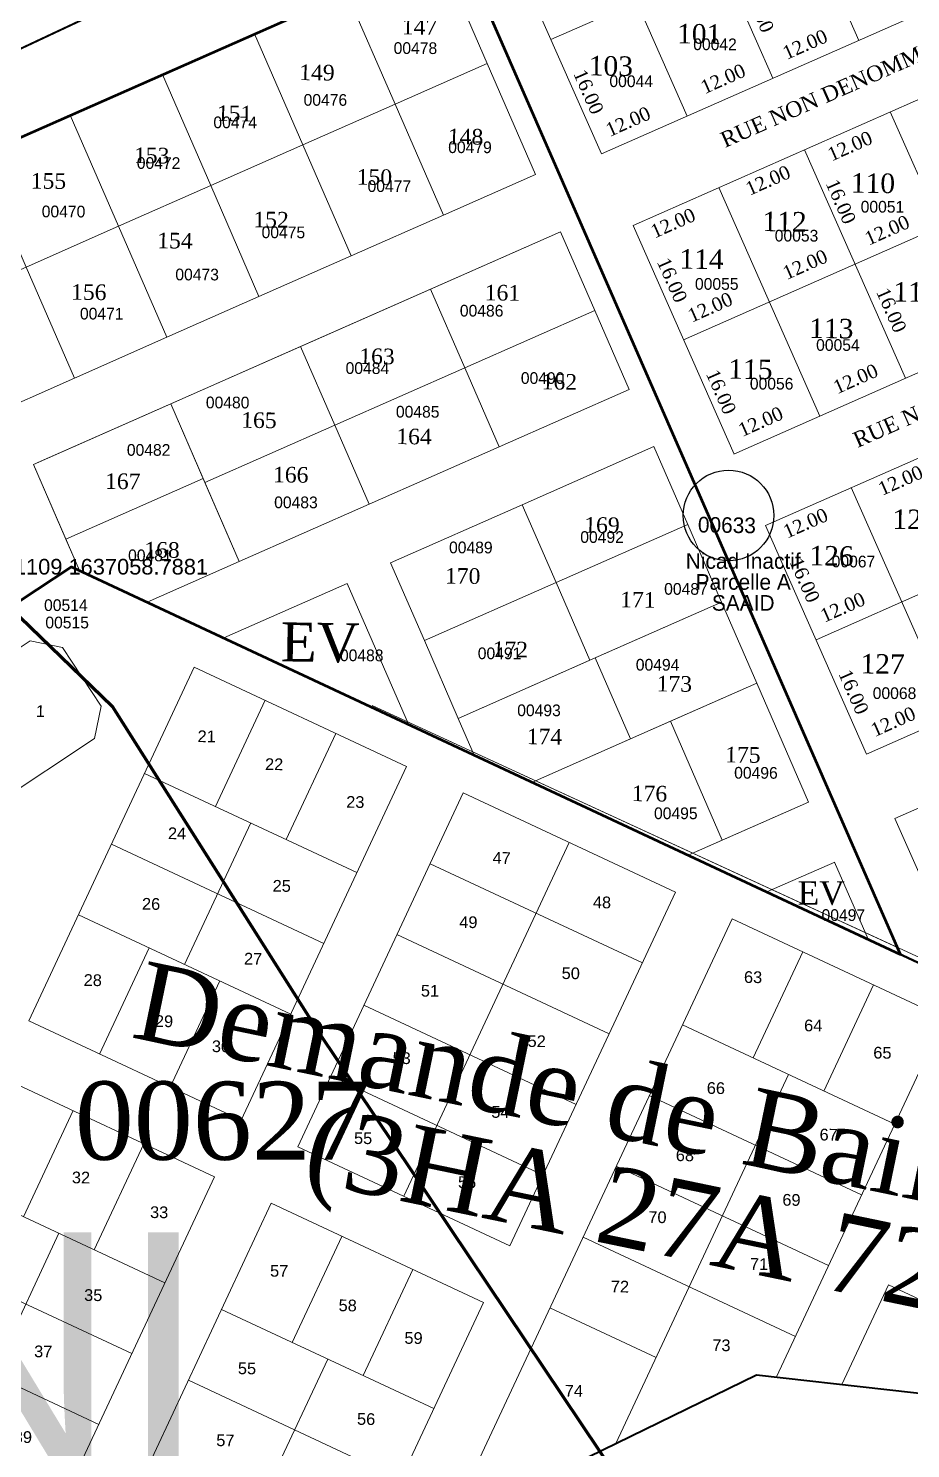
# Model space of a CAD drawing. Header units: metres. Extents: x 245225 to 248406, y 1633796 to 1637634.
# Drawn here: x 246229.6 to 246342.5, y 1636945.9 to 1637127.7 of the extents above; entities that cross this region are included whole.
import ezdxf
from ezdxf.enums import TextEntityAlignment as Align

# ---------------------------------------------------------------- set-up
doc = ezdxf.new("R2010")
doc.units = ezdxf.units.M
doc.header["$MEASUREMENT"] = 0
for name, color, linetype, lineweight in [('A immatriculer', 2, 'Continuous', 0), ('LIMITES TITRES FONCIERS', 7, 'Continuous', 0), ('Numéro Cadastral', 7, 'Continuous', 0), ('Toponymie', 7, 'Continuous', 30)]:
    doc.layers.add(name, color=color, linetype=linetype, lineweight=lineweight)
doc.layers.add('A_revoir_niveau_0', color=7, linetype='Continuous')
doc.layers.add('historique_numero_parcelle', color=7, linetype='Continuous')
doc.layers.add('LIMITES_PARCELLES', color=7, linetype='Continuous', lineweight=0, true_color=0xffffff)
doc.styles.get("Standard").update_dxf_attribs({"font": 'txt.shx'})
doc.styles.add('Style-Arial', font='arial.ttf')
doc.styles.add('Style-FANCY', font='FANCY.shx')
doc.styles.add('Style-Times New Roman', font='times.ttf')

# ---------------------------------------------------------------- blocks, each defined once
blk = doc.blocks.new('*U576')
at = {"layer": 'A immatriculer', "color": 2, "linetype": 'Continuous', "lineweight": 13, "insert": (-0.333327, -2.519903, 0.0722), "char_height": 2, "attachment_point": 5, "line_spacing_factor": 0.804762, "style": 'Style-FANCY'}
blk.add_mtext('Nicad Inactif \\PParcelle A\\PSAAID', dxfattribs=at)
at = {"layer": 'Numéro Cadastral', "color": 3, "lineweight": 13, "extrusion": (-0.067674, -0.021954, 0.997466), "style": 'Style-FANCY'}
blk.add_text('00633', height=2, rotation=71.147328, dxfattribs=at).set_placement((-5.29256, -0.825575, 0.05888), align=Align.MIDDLE_CENTER)

msp = doc.modelspace()

# ---------------------------------------------------------------- linework, layer by layer
at = {"layer": 'A immatriculer', "color": 2, "linetype": 'Continuous', "lineweight": 120, "flags": 128}
msp.add_lwpolyline([(246330.320288, 1636706.313632), (246325.105912, 1636693.527224), (245850.064788, 1636481.713832), (245880.290713, 1636506.294678), (245911.17117, 1636542.663663), (246014.009179, 1636709.465309), (246016.012106, 1636728.925579), (246151.04207, 1637003.448225), (246227.229316, 1637053.599904), (246240.305388, 1637040.932832), (246266.763788, 1636999.128532), (246331.498588, 1636902.599532), (246337.848588, 1636886.724532), (246369.598688, 1636797.295132), (246379.745388, 1636748.286732), (246330.320288, 1636706.313632)], close=True, dxfattribs=at)
at = {"layer": 'A_revoir_niveau_0', "color": 7, "lineweight": 0, "flags": 128}
msp.add_lwpolyline([(246114.74972, 1636929.664212), (246171.634429, 1636913.999026), (246229.85677, 1636909.956375), (246322.812379, 1636955.320893), (246356.147537, 1636951.541044), (246439.842546, 1636893.793955)], dxfattribs=at)
at = {"layer": 'historique_numero_parcelle', "color": 1, "linetype": 'Continuous', "lineweight": 30}
msp.add_circle((246319.211749, 1637065.34467), 5.802988, dxfattribs=at)
at = {"layer": 'LIMITES TITRES FONCIERS', "color": 5, "linetype": 'Continuous', "lineweight": 53, "flags": 128}
msp.add_lwpolyline([(245938.212544, 1636985.567514), (245881.153937, 1636957.963089), (245894.101326, 1636935.617321), (245956.170997, 1636828.911222), (246026.166551, 1636866.432662), (246050.251043, 1636842.754736), (246059.497768, 1636848.997098), (246082.853897, 1636864.817709), (246150.924158, 1637003.208159), (246235.110742, 1637058.788011), (246341.240412, 1637009.133349), (246284.700277, 1637138.562999), (245938.212544, 1636985.567514)], close=True, dxfattribs=at)
at = {"layer": 'LIMITES TITRES FONCIERS', "color": 6, "linetype": 'Continuous', "lineweight": 53, "flags": 128}
msp.add_lwpolyline([(246083.27727, 1636865.678451), (246150.924158, 1637003.208159), (246235.110742, 1637058.788011), (246235.388248, 1637058.658175)], dxfattribs=at)
at = {"layer": 'limites_parcelles', "color": 7, "linetype": 'Continuous', "lineweight": 0}
for p, q in [((246362.34917, 1637155.358604), (246296.484256, 1637126.275737)), ((246335.879572, 1637126.180523), (246322.953854, 1637155.453818)), ((246324.902087, 1637121.333378), (246311.976368, 1637150.606673)), ((246313.924601, 1637116.486234), (246300.998882, 1637145.759529)), ((246302.947116, 1637111.639089), (246290.021397, 1637140.912384)), ((246368.812029, 1637140.721957), (246302.946241, 1637111.638703)), ((246279.958796, 1637136.468956), (246215.921446, 1637108.198514)), ((246372.851316, 1637131.574052), (246306.984982, 1637102.490557)), ((246379.314176, 1637116.937405), (246313.449262, 1637087.854537)), ((246352.844578, 1637087.759323), (246339.918859, 1637117.032618)), ((246341.867093, 1637082.912179), (246328.941374, 1637112.185474)), ((246330.889607, 1637078.065034), (246317.963888, 1637107.338329)), ((246297.703219, 1637101.671365), (246230.800134, 1637072.129569)), ((246319.912121, 1637073.21789), (246306.986403, 1637102.491185)), ((246385.777035, 1637102.300757), (246319.911247, 1637073.217504)), ((246389.816322, 1637093.152852), (246323.950534, 1637064.069599)), ((246396.279182, 1637078.516205), (246330.414268, 1637049.433338)), ((246230.219322, 1637071.873105), (246236.110835, 1637058.320081)), ((246347.854613, 1637039.643835), (246334.928894, 1637068.91713)), ((246336.877127, 1637034.79669), (246323.951409, 1637064.069985)), ((246402.742041, 1637063.879558), (246336.876253, 1637034.796304)), ((246235.110742, 1637058.788011), (246150.924158, 1637003.208159)), ((246235.110886, 1637058.787684), (246212.512926, 1637043.868546)), ((246270.385212, 1637056.6541), (246254.616374, 1637049.662835)), ((246270.385212, 1637056.6541), (246278.226761, 1637038.615152)), ((246406.377399, 1637055.646443), (246340.512486, 1637026.563576)), ((246273.606312, 1637041.035505), (246350.305503, 1637005.664743)), ((246273.606312, 1637041.035505), (246340.850987, 1637010.024808)), ((246349.417275, 1637006.396611), (246340.512486, 1637026.563576)), ((246319.321444, 1637019.392561), (246319.316726, 1637019.390478)), ((246324.124797, 1637017.140936), (246332.80722, 1637020.974756)), ((246332.785771, 1637020.965284), (246337.079484, 1637011.085009))]:
    msp.add_line(p, q, dxfattribs=at)
at = {"layer": 'limites_parcelles', "color": 7, "lineweight": 0}
for p, q in [((246442.643876, 1636961.700219), (246235.110912, 1637058.788124)), ((246341.237471, 1637009.140082), (246235.110912, 1637058.788124)), ((246170.553428, 1637010.176), (246229.805289, 1637049.293986)), ((246233.961762, 1637048.443259), (246229.805289, 1637049.293986)), ((246233.961762, 1637048.443259), (246238.92038, 1637040.93246)), ((246229.63678, 1637000.628061), (246250.823907, 1637045.917195)), ((246277.997387, 1637033.20492), (246250.823907, 1637045.917195)), ((246253.525596, 1637028.09303), (246259.881734, 1637041.67977)), ((246238.069653, 1637036.775988), (246238.92038, 1637040.93246)), ((246179.276771, 1636997.961019), (246238.069653, 1637036.775988)), ((246262.583423, 1637023.855605), (246268.93956, 1637037.442345)), ((246271.641249, 1637019.618179), (246244.467769, 1637032.330455)), ((246256.810261, 1636987.915785), (246277.997387, 1637033.20492)), ((246264.056522, 1636984.525845), (246285.243649, 1637029.814979)), ((246312.417129, 1637017.102704), (246285.243649, 1637029.814979)), ((246249.579659, 1637007.858664), (246258.054509, 1637025.974317)), ((246267.403824, 1637010.560353), (246240.230344, 1637023.272628)), ((246277.643263, 1636978.169707), (246298.830389, 1637023.458841)), ((246308.179704, 1637008.044877), (246281.006223, 1637020.757153)), ((246291.230003, 1636971.813569), (246312.417129, 1637017.102704)), ((246263.166399, 1637001.502526), (246235.992918, 1637014.214802)), ((246283.333525, 1636936.054844), (246319.663391, 1637013.712763)), ((246346.836871, 1637001.000487), (246319.663391, 1637013.712763)), ((246303.942279, 1636998.98705), (246276.768798, 1637011.699326)), ((246238.694607, 1636996.390636), (246245.050745, 1637009.977376)), ((246322.36508, 1636995.888598), (246328.721218, 1637009.475338)), ((246247.752434, 1636992.153211), (246254.108572, 1637005.739951)), ((246331.422906, 1636991.651172), (246337.779044, 1637005.237913)), ((246299.704853, 1636989.929223), (246272.531373, 1637002.641499)), ((246256.810261, 1636987.915785), (246229.63678, 1637000.628061)), ((246340.480733, 1636987.413747), (246313.307253, 1637000.126023)), ((246325.33687, 1636955.042559), (246346.836871, 1637001.000487)), ((246253.420321, 1636980.669524), (246226.24684, 1636993.3818)), ((246295.467428, 1636980.871396), (246268.293948, 1636993.583672)), ((246304.794583, 1636946.530674), (246326.893993, 1636993.769885)), ((246336.243308, 1636978.35592), (246309.069828, 1636991.068196)), ((246228.948529, 1636975.557634), (246235.304667, 1636989.144375)), ((246238.006356, 1636971.320209), (246244.362494, 1636984.906949)), ((246291.230003, 1636971.813569), (246264.056522, 1636984.525845)), ((246332.005883, 1636969.298094), (246304.832402, 1636982.010369)), ((246247.064183, 1636967.082784), (246219.890702, 1636979.79506)), ((246220.637961, 1636910.594674), (246253.420321, 1636980.669524)), ((246229.192589, 1636910.00147), (246260.666582, 1636977.279584)), ((246287.840063, 1636964.567308), (246260.666582, 1636977.279584)), ((246208.052891, 1636919.091961), (246233.477442, 1636973.438922)), ((246263.368271, 1636959.455418), (246269.724409, 1636973.042158)), ((246327.768457, 1636960.240267), (246300.594977, 1636972.952543)), ((246242.826757, 1636958.024957), (246215.653277, 1636970.737233)), ((246272.426098, 1636955.217993), (246278.782236, 1636968.804733)), ((246333.723481, 1636954.090205), (246339.675887, 1636966.813936)), ((246383.709682, 1636946.214081), (246339.675887, 1636966.813936)), ((246281.483925, 1636950.980568), (246254.310444, 1636963.692843)), ((246271.887628, 1636930.467735), (246287.840063, 1636964.567308)), ((246309.944292, 1636957.538578), (246296.357552, 1636963.894716)), ((246238.589332, 1636948.96713), (246211.415852, 1636961.679406)), ((246250.42657, 1636919.991906), (246267.897184, 1636957.336706)), ((246322.818186, 1636955.328572), (246229.864457, 1636909.95488)), ((246277.246499, 1636941.922741), (246250.073019, 1636954.635017)), ((246356.150647, 1636951.543456), (246322.818186, 1636955.328572)), ((246325.33687, 1636955.042559), (246322.818186, 1636955.328572))]:
    msp.add_line(p, q, dxfattribs=at)
at = {"layer": 'limites_parcelles', "color": 4, "lineweight": 0}
msp.add_line((246235.388086, 1637058.658456), (246235.110912, 1637058.788124), dxfattribs=at)
at = {"layer": 'limites_parcelles', "color": 1, "linetype": 'Continuous', "lineweight": 40, "flags": 128}
for points in [[(246242.36, 1637357.731), (246325.071, 1637170.444), (245511.13, 1636788.23), (245429.275, 1637028.013), (246242.360078, 1637357.730823)], [(246114.74972, 1636929.664212), (246171.634429, 1636913.999026), (246229.85677, 1636909.956375), (246322.812379, 1636955.320893), (246356.147537, 1636951.541044), (246439.842546, 1636893.793955), (246485.895311, 1636858.512243), (246493.767135, 1636854.141322), (246507.828654, 1636952.3578), (246442.643384, 1636961.690286), (246338.877, 1637010.239274), (246235.110616, 1637058.788262), (246150.924018, 1637003.208431), (246114.74972, 1636929.664212)]]:
    msp.add_lwpolyline(points, close=True, dxfattribs=at)
msp.add_lwpolyline([(246244.733572, 1637352.356393), (246325.071, 1637170.444), (246164.434895, 1637095.01179)], dxfattribs=at)
at = {"layer": 'limites_parcelles', "color": 7, "linetype": 'Continuous', "lineweight": 40, "flags": 128}
msp.add_lwpolyline([(246161.205481, 1637084.042071), (246176.661065, 1637048.487577), (246220.89852, 1637068.17166), (246228.059979, 1637054.13303), (246235.111286, 1637058.787949), (246442.643876, 1636961.700219), (246585.993977, 1636941.167004), (246463.900206, 1637217.689534), (246161.205481, 1637084.042071)], close=True, dxfattribs=at)
at = {"layer": 'limites_parcelles', "color": 7, "linetype": 'Continuous', "lineweight": 13, "flags": 128}
msp.add_lwpolyline([(246341.237471, 1637009.140082), (246284.698379, 1637138.567344), (246161.205481, 1637084.042071), (246176.661065, 1637048.487577), (246220.89852, 1637068.17166), (246228.059979, 1637054.13303), (246235.111286, 1637058.787949), (246341.237471, 1637009.140082)], close=True, dxfattribs=at)
at = {"layer": 'limites_parcelles', "color": 7, "linetype": 'Continuous', "lineweight": 0, "flags": 128}
for points in [[(246236.110835, 1637058.320081), (246244.790809, 1637054.259423), (246256.57489, 1637059.462545), (246251.952325, 1637070.096438), (246234.366931, 1637062.331815), (246236.110835, 1637058.320081)], [(246302.150896, 1637047.108073), (246284.613961, 1637039.364446), (246286.652066, 1637034.675923), (246294.107499, 1637031.188129), (246306.660488, 1637036.731039), (246302.150896, 1637047.108073)]]:
    msp.add_lwpolyline(points, close=True, dxfattribs=at)
msp.add_lwpolyline([(246329.442811, 1637028.657777), (246329.442811, 1637028.657777), (246314.047507, 1637021.85981), (246319.321444, 1637019.392561)], dxfattribs=at)
at = {"layer": 'limites_parcelles', "color": 7, "lineweight": 0, "flags": 128}
msp.add_lwpolyline([(246333.723481, 1636954.090205), (246356.150647, 1636951.543456), (246381.926632, 1636933.760777), (246383.709682, 1636946.214081), (246339.675887, 1636966.813936), (246333.723481, 1636954.090205)], dxfattribs=at)
at = {"layer": 'limites_parcelles', "color": 7, "linetype": 'Continuous', "lineweight": 0}
for points in [[(246288.334408, 1637123.223673), (246282.155097, 1637137.438757), (246270.351535, 1637132.226764), (246276.530846, 1637118.01168)], [(246276.530917, 1637118.011518), (246270.351535, 1637132.226764), (246258.547642, 1637127.014624), (246264.727024, 1637112.799379)], [(246264.727024, 1637112.799379), (246258.547642, 1637127.014624), (246246.744152, 1637121.802663), (246252.923533, 1637107.587417)], [(246282.710298, 1637103.796273), (246294.51386, 1637109.008266), (246288.334408, 1637123.223673), (246276.530846, 1637118.01168)], [(246252.923533, 1637107.587417), (246246.744152, 1637121.802663), (246234.940265, 1637116.590526), (246241.119647, 1637102.375281)], [(246270.906406, 1637098.584134), (246282.710298, 1637103.796273), (246276.530917, 1637118.011518), (246264.727024, 1637112.799379)], [(246241.119647, 1637102.375281), (246234.940265, 1637116.590526), (246223.136406, 1637111.378402), (246229.315788, 1637097.163157)], [(246259.102915, 1637093.372172), (246270.906406, 1637098.584134), (246264.727024, 1637112.799379), (246252.923533, 1637107.587417)], [(246247.299029, 1637088.160036), (246259.102915, 1637093.372172), (246252.923533, 1637107.587417), (246241.119647, 1637102.375281)], [(246235.495169, 1637082.947911), (246247.299029, 1637088.160036), (246241.119647, 1637102.375281), (246229.315788, 1637097.163157)], [(246302.088586, 1637091.583127), (246297.703219, 1637101.671365), (246281.070337, 1637094.326933), (246285.455567, 1637084.239013)], [(246223.691263, 1637077.736166), (246235.495169, 1637082.947911), (246229.315788, 1637097.163157), (246217.511882, 1637091.951411)], [(246285.455636, 1637084.238854), (246281.070337, 1637094.326933), (246264.437666, 1637086.982593), (246268.822825, 1637076.894832)], [(246306.473954, 1637081.494888), (246302.088586, 1637091.583127), (246285.455567, 1637084.239013), (246289.840934, 1637074.150774)], [(246268.822895, 1637076.894673), (246264.437666, 1637086.982593), (246247.80457, 1637079.638066), (246252.189661, 1637069.550465)], [(246273.208124, 1637066.806753), (246289.840934, 1637074.150774), (246285.455636, 1637084.238854), (246268.822825, 1637076.894832)], [(246251.952325, 1637070.096438), (246247.80457, 1637079.638066), (246230.219322, 1637071.873105), (246234.366931, 1637062.331815)], [(246256.57489, 1637059.462545), (246273.208124, 1637066.806753), (246268.822895, 1637076.894673), (246252.189661, 1637069.550465)], [(246309.668577, 1637074.160312), (246292.813627, 1637066.717823), (246297.140146, 1637056.76206), (246313.995096, 1637064.204549)], [(246292.813627, 1637066.717823), (246275.958677, 1637059.275333), (246280.286254, 1637049.320038), (246297.140146, 1637056.76206)], [(246318.321744, 1637054.24849), (246313.995096, 1637064.204549), (246297.140675, 1637056.762294), (246301.467323, 1637046.806234)], [(246297.140675, 1637056.762294), (246280.286254, 1637049.320038), (246284.613961, 1637039.364446), (246301.467323, 1637046.806234)], [(246322.831336, 1637043.871456), (246318.321744, 1637054.24849), (246302.150896, 1637047.108073), (246306.660488, 1637036.731039)], [(246329.442811, 1637028.657777), (246322.831336, 1637043.871456), (246311.802182, 1637039.001411), (246318.413657, 1637023.787732)], [(246311.802182, 1637039.001411), (246294.107499, 1637031.188129), (246314.047507, 1637021.85981), (246318.413657, 1637023.787732)]]:
    msp.add_3dface(points, dxfattribs=at)

# ---------------------------------------------------------------- block references
at = {"layer": 'historique_numero_parcelle', "color": 3, "lineweight": 13}
msp.add_blockref('*U576', (246321.4242, 1637059.34265, -0.0722), dxfattribs=at)

# ---------------------------------------------------------------- texts
at = {"layer": 'historique_numero_parcelle', "color": 3, "style": 'Style-FANCY'}
for s, p in [('00478', (246279.130749, 1637125.191935, 0.00005)), ('00042', (246317.479549, 1637125.681136, 0.00005)), ('00044', (246306.750878, 1637120.95147, 0.00005)), ('00476', (246267.60344, 1637118.56032, 0.00005)), ('00474', (246256.057754, 1637115.683121, 0.00005)), ('00479', (246286.116216, 1637112.499204, 0.00005)), ('00472', (246246.252772, 1637110.475805, 0.00005)), ('00477', (246275.78979, 1637107.517484, 0.00005)), ('00470', (246234.084053, 1637104.271176, 0.00005)), ('00051', (246338.917889, 1637104.880062, 0.00005)), ('00475', (246262.225303, 1637101.602433, 0.00005)), ('00053', (246327.915255, 1637101.178114, 0.00005)), ('00473', (246251.186896, 1637096.200437, 0.00005)), ('00055', (246317.70516, 1637094.997924, 0.00005)), ('00486', (246287.604815, 1637091.566439, 0.00005)), ('00471', (246238.974015, 1637091.191494, 0.00005)), ('00054', (246333.211079, 1637087.174804, 0.00005)), ('00484', (246272.980472, 1637084.216406, 0.00005)), ('00490', (246295.412279, 1637082.94065, 0.00005)), ('00056', (246324.728039, 1637082.223995)), ('00480', (246255.092627, 1637079.813601, 0.00005)), ('00485', (246279.421219, 1637078.630312, 0.00005)), ('00482', (246244.97831, 1637073.741864, 0.00005)), ('00483', (246263.836443, 1637067.027889)), ('00492', (246303.021835, 1637062.582778, 0.00005)), ('00489', (246286.22393, 1637061.250729, 0.00005)), ('00481', (246245.139321, 1637060.235394, 0.00005)), ('00067', (246335.2044, 1637059.453199, 0.00005)), ('00487', (246313.759678, 1637055.944149, 0.00005)), ('00491', (246289.900281, 1637047.694016, 0.00005)), ('00488', (246272.254789, 1637047.437997, 0.00005)), ('00494', (246310.129936, 1637046.229346, 0.00005)), ('00068', (246340.459713, 1637042.59427, 0.00005)), ('00493', (246294.950058, 1637040.399444, 0.00005)), ('00496', (246322.721952, 1637032.393987, 0.00005)), ('00495', (246312.463732, 1637027.215031, 0.00005)), ('00497', (246333.904903, 1637014.176136, 0.00005))]:
    msp.add_text(s, height=1.499994, rotation=359.8677, dxfattribs=at).set_placement(p, align=Align.MIDDLE_CENTER)
at = {"layer": 'historique_numero_parcelle', "color": 7, "lineweight": 53, "style": 'Style-Arial'}
msp.add_text('246235.1109 1637058.7881', height=1.999992, dxfattribs=at).set_placement((246235.110873, 1637058.788086), align=Align.MIDDLE_CENTER)
at = {"layer": 'historique_numero_parcelle', "color": 3, "style": 'Style-FANCY'}
for s, p in [('00514', (246234.381433, 1637053.866089)), ('00515', (246234.547857, 1637051.642406))]:
    msp.add_text(s, height=1.499994, dxfattribs=at).set_placement(p, align=Align.MIDDLE_CENTER)
at = {"layer": 'historique_numero_parcelle', "color": 3, "linetype": 'Continuous', "lineweight": 40, "style": 'Style-Times New Roman'}
msp.add_text('00627', height=10, dxfattribs=at).set_placement((246254.412633, 1636987.859179), align=Align.MIDDLE_CENTER)
at = {"layer": 'limites_parcelles', "color": 7, "linetype": 'Continuous', "lineweight": 0, "style": 'Style-Times New Roman'}
for s, rotation, p in [('16.00', 293.824012, (246322.310815, 1637129.715717)), ('12.00', 23.824012, (246329.356664, 1637124.86834)), ('12.00', 23.824012, (246318.861496, 1637120.473116)), ('16.00', 293.824012, (246300.50591, 1637119.252576)), ('12.00', 23.824012, (246306.704058, 1637115.00056)), ('12.00', 23.824012, (246335.100293, 1637111.860558)), ('12.00', 23.824012, (246324.605125, 1637107.465333)), ('16.00', 293.824012, (246332.802162, 1637105.195159)), ('12.00', 23.824012, (246312.447687, 1637101.992777)), ('12.00', 23.824012, (246339.85881, 1637101.083788)), ('12.00', 23.824012, (246329.363643, 1637096.688564)), ('16.00', 293.824012, (246311.208724, 1637095.141538)), ('16.00', 293.824012, (246339.275821, 1637091.294517)), ('12.00', 23.824012, (246317.206205, 1637091.216008)), ('16.00', 293.824012, (246317.470916, 1637080.831376)), ('12.00', 23.824012, (246335.826502, 1637082.051916)), ('12.00', 23.824012, (246323.669064, 1637076.579361)), ('12.00', 23.824012, (246341.570131, 1637069.044134)), ('12.00', 23.824012, (246329.412693, 1637063.571578)), ('16.00', 293.824012, (246328.17373, 1637056.720338)), ('12.00', 23.824012, (246334.171211, 1637052.794808)), ('16.00', 293.824012, (246334.435922, 1637042.410176)), ('12.00', 23.824012, (246340.63407, 1637038.158161))]:
    msp.add_text(s, height=1.75, rotation=rotation, dxfattribs=at).set_placement(p, align=Align.CENTER)
at = {"layer": 'limites_parcelles', "color": 7, "linetype": 'Continuous', "lineweight": 0, "line_spacing_factor": 0.72}
for s, insert, char_height, attachment_point, rotation in [('\\fTimes New Roman|b0|i0|c00|p23;RUE NON DENOMMEE DE 10.00 M', (246340.424558, 1637121.924138), 2, 8, 23.824038), ('\\fTimes New Roman|b0|i0|c00|p23;101', (246315.454558, 1637126.999927), 2.5, 5, 359.23209883), ('\\fTimes New Roman|b0|i0|c00|p23;103', (246304.149001, 1637122.894118), 2.5, 5, 359.23209883), ('\\fTimes New Roman|b0|i0|c00|p23;110', (246337.699426, 1637107.887046), 2.5, 5, 359.23209883), ('\\fTimes New Roman|b0|i0|c00|p23;112', (246326.383106, 1637102.978347), 2.5, 5, 359.23209883), ('\\fTimes New Roman|b0|i0|c00|p23;114', (246315.754231, 1637098.176799), 2.5, 5, 359.23209883), ('\\fTimes New Roman|b0|i0|c00|p23;RUE NON DENOMMEE DE 10.00 M', (246357.389564, 1637083.502939), 2, 8, 23.824038), ('\\fTimes New Roman|b0|i0|c00|p23;111', (246343.138074, 1637093.964412), 2.5, 5, 359.23209883), ('\\fTimes New Roman|b0|i0|c00|p23;113', (246332.373581, 1637089.281047), 2.5, 5, 359.23209883), ('\\fTimes New Roman|b0|i0|c00|p23;115', (246322.013538, 1637084.063895), 2.5, 5, 359.23209883), ('\\fTimes New Roman|b0|i0|c00|p23;124', (246343.022254, 1637064.851218), 2.5, 5, 359.23209883), ('\\fTimes New Roman|b0|i0|c00|p23;126', (246332.394938, 1637060.166014), 2.5, 5, 359.23209883), ('\\fTimes New Roman|b0|i0|c00|p23;127', (246338.932507, 1637046.341022), 2.5, 5, 359.23209883)]:
    msp.add_mtext(s, dxfattribs=dict(at, insert=insert, char_height=char_height, attachment_point=attachment_point, rotation=rotation))
at = {"layer": 'limites_parcelles', "color": 7, "linetype": 'Continuous', "lineweight": 0}
for s, insert, char_height, attachment_point, rotation, line_spacing_factor, style in [('\\fTimes New Roman|b0|i0|c00|p23;147', (246277.409825, 1637128.958244), 1.999998, 1, 359.23204154, 0.6, 'Style-FANCY'), ('\\fTimes New Roman|b0|i0|c00|p23;149', (246264.272493, 1637123.101068), 1.999998, 1, 359.23204154, 0.6, 'Style-FANCY'), ('\\fTimes New Roman|b0|i0|c00|p23;151', (246253.732311, 1637117.86097), 1.999998, 1, 359.23204154, 0.6, 'Style-FANCY'), ('\\fTimes New Roman|b0|i0|c00|p23;148', (246283.301412, 1637114.88686), 1.999998, 1, 359.23204154, 0.6, 'Style-FANCY'), ('\\fTimes New Roman|b0|i0|c00|p23;153', (246243.12139, 1637112.479247), 1.999998, 1, 359.23204154, 0.6, 'Style-FANCY'), ('\\fTimes New Roman|b0|i0|c00|p23;155', (246229.90195, 1637109.217462), 1.999998, 1, 359.23204154, 0.6, 'Style-FANCY'), ('\\fTimes New Roman|b0|i0|c00|p23;150', (246271.629399, 1637109.717573), 1.999998, 1, 359.23204154, 0.6, 'Style-FANCY'), ('\\fTimes New Roman|b0|i0|c00|p23;152', (246258.401117, 1637104.265038), 1.999998, 1, 359.23204154, 0.6, 'Style-FANCY'), ('\\fTimes New Roman|b0|i0|c00|p23;154', (246246.092448, 1637101.574177), 1.999998, 1, 359.23204154, 0.6, 'Style-FANCY'), ('\\fTimes New Roman|b0|i0|c00|p23;156', (246235.065932, 1637094.984221), 1.999998, 1, 359.23204154, 0.6, 'Style-FANCY'), ('\\fTimes New Roman|b0|i0|c00|p23;161', (246288.018851, 1637094.904558), 1.999998, 1, 359.23204154, 0.6, 'Style-FANCY'), ('\\fTimes New Roman|b0|i0|c00|p23;163', (246271.96099, 1637086.761161), 1.999998, 1, 359.23204154, 0.6, 'Style-FANCY'), ('\\fTimes New Roman|b0|i0|c00|p23;162', (246295.305017, 1637083.503803), 1.999998, 1, 359.23204154, 0.6, 'Style-FANCY'), ('\\fTimes New Roman|b0|i0|c00|p23;165', (246256.848006, 1637078.584888), 1.999998, 1, 359.23204154, 0.6, 'Style-FANCY'), ('\\fTimes New Roman|b0|i0|c00|p23;164', (246276.700535, 1637076.4934), 1.999998, 1, 359.23204154, 0.6, 'Style-FANCY'), ('\\fTimes New Roman|b0|i0|c00|p23;167', (246239.415778, 1637070.760778), 1.999998, 1, 359.23204154, 0.6, 'Style-FANCY'), ('\\fTimes New Roman|b0|i0|c00|p23;166', (246260.919088, 1637071.601831), 1.999998, 1, 359.23204154, 0.6, 'Style-FANCY'), ('\\fTimes New Roman|b0|i0|c00|p23;169', (246300.760168, 1637065.153341), 1.999998, 1, 359.23204154, 0.6, 'Style-FANCY'), ('\\fTimes New Roman|b0|i0|c00|p23;168', (246244.438281, 1637061.980072), 1.999998, 1, 359.23204154, 0.6, 'Style-FANCY'), ('\\fTimes New Roman|b0|i0|c00|p23;170', (246282.93382, 1637058.638624), 1.999998, 1, 359.23204154, 0.6, 'Style-FANCY'), ('\\fTimes New Roman|b0|i0|c00|p23;171', (246305.358234, 1637055.593702), 1.999998, 1, 359.23204154, 0.6, 'Style-FANCY'), ('\\fTimes New Roman|b0|i0|c00|p23;EV', (246261.928143, 1637051.671165), 5, 1, 359.23204154, 0.6, 'Style-FANCY'), ('\\fTimes New Roman|b0|i0|c00|p23;172', (246289.017415, 1637049.220609), 1.999998, 1, 359.23204154, 0.6, 'Style-FANCY'), ('\\fTimes New Roman|b0|i0|c00|p23;173', (246310.027039, 1637044.830256), 1.999998, 1, 359.23204154, 0.6, 'Style-FANCY'), ('\\fTimes New Roman|b0|i0|c00|p23;174', (246293.403262, 1637038.072122), 1.999998, 1, 359.23204154, 0.6, 'Style-FANCY'), ('\\fTimes New Roman|b0|i0|c00|p23;175', (246318.798734, 1637035.735321), 1.999998, 1, 359.23204154, 0.6, 'Style-FANCY'), ('\\fTimes New Roman|b0|i0|c00|p23;176', (246306.843763, 1637030.778471), 1.999998, 1, 359.23204154, 0.6, 'Style-FANCY'), ('Demande de Bail en cours\\P(3HA 27A 72CA)', (246319.901876, 1636979.075235), 10, 5, 348.28960212, 0.810472, 'Style-Times New Roman')]:
    msp.add_mtext(s, dxfattribs=dict(at, insert=insert, char_height=char_height, attachment_point=attachment_point, rotation=rotation, line_spacing_factor=line_spacing_factor, style=style))
at = {"layer": 'limites_parcelles', "color": 7, "lineweight": 0, "char_height": 1.5, "attachment_point": 5, "rotation": 359.23542245, "line_spacing_factor": 0.6}
for s, insert in [('\\fArial|b0|i0|c00|p39;1', (246231.129883, 1637040.296966)), ('\\fArial|b0|i0|c00|p39;21', (246252.410426, 1637037.066024)), ('\\fArial|b0|i0|c00|p39;22', (246261.047097, 1637033.495851)), ('\\fArial|b0|i0|c00|p39;23', (246271.437355, 1637028.651583)), ('\\fArial|b0|i0|c00|p39;24', (246248.619181, 1637024.645206)), ('\\fArial|b0|i0|c00|p39;47', (246290.171793, 1637021.49456)), ('\\fArial|b0|i0|c00|p39;25', (246262.01945, 1637017.906402)), ('\\fArial|b0|i0|c00|p39;26', (246245.294572, 1637015.601605)), ('\\fArial|b0|i0|c00|p39;48', (246303.013804, 1637015.799731)), ('\\fArial|b0|i0|c00|p39;49', (246285.909703, 1637013.261397)), ('\\fArial|b0|i0|c00|p39;27', (246258.353932, 1637008.588969)), ('\\fArial|b0|i0|c00|p39;28', (246237.829037, 1637005.842077)), ('\\fArial|b0|i0|c00|p39;50', (246299.017278, 1637006.723327)), ('\\fArial|b0|i0|c00|p39;63', (246322.355082, 1637006.223156)), ('\\fArial|b0|i0|c00|p39;51', (246280.994315, 1637004.473913)), ('\\fArial|b0|i0|c00|p39;29', (246246.949016, 1637000.580129)), ('\\fArial|b0|i0|c00|p39;64', (246330.052337, 1637000.027738)), ('\\fArial|b0|i0|c00|p39;30', (246254.241411, 1636997.365471)), ('\\fArial|b0|i0|c00|p39;52', (246294.656653, 1636998.020659)), ('\\fArial|b0|i0|c00|p39;53', (246277.372971, 1636995.854111)), ('\\fArial|b0|i0|c00|p39;65', (246338.90864, 1636996.542816)), ('\\fArial|b0|i0|c00|p39;66', (246317.593797, 1636992.01764)), ('\\fArial|b0|i0|c00|p39;54', (246290.014382, 1636988.955942)), ('\\fArial|b0|i0|c00|p39;67', (246332.031399, 1636986.053426)), ('\\fArial|b0|i0|c00|p39;55', (246272.438066, 1636985.604166)), ('\\fArial|b0|i0|c00|p39;68', (246313.629109, 1636983.413229)), ('\\fArial|b0|i0|c00|p39;32', (246236.318732, 1636980.563347)), ('\\fArial|b0|i0|c00|p39;56', (246285.742279, 1636979.972364)), ('\\fArial|b0|i0|c00|p39;69', (246327.268007, 1636977.700155)), ('\\fArial|b0|i0|c00|p39;33', (246246.326857, 1636976.117593)), ('\\fArial|b0|i0|c00|p39;70', (246310.113026, 1636975.489004)), ('\\fArial|b0|i0|c00|p39;71', (246323.121249, 1636969.495893)), ('\\fArial|b0|i0|c00|p39;57', (246261.688927, 1636968.615489)), ('\\fArial|b0|i0|c00|p39;72', (246305.31328, 1636966.613329)), ('\\fArial|b0|i0|c00|p39;35', (246237.887882, 1636965.505006)), ('\\fArial|b0|i0|c00|p39;58', (246270.462097, 1636964.188128)), ('\\fArial|b0|i0|c00|p39;59', (246278.889956, 1636960.010464)), ('\\fArial|b0|i0|c00|p39;73', (246318.301051, 1636959.087668)), ('\\fArial|b0|i0|c00|p39;37', (246231.485647, 1636958.292882)), ('\\fArial|b0|i0|c00|p39;55', (246257.570997, 1636956.126922)), ('\\fArial|b0|i0|c00|p39;74', (246299.414589, 1636953.262531)), ('\\fArial|b0|i0|c00|p39;56', (246272.824631, 1636949.638045)), ('\\fArial|b0|i0|c00|p39;39', (246228.885842, 1636947.332736)), ('\\fArial|b0|i0|c00|p39;57', (246254.805503, 1636946.910548))]:
    msp.add_mtext(s, dxfattribs=dict(at, insert=insert))
at = {"layer": 'limites_parcelles', "color": 7, "linetype": 'Continuous', "lineweight": 0, "insert": (246328.056165, 1637018.515959), "char_height": 3, "width": 10.466894, "attachment_point": 1, "style": 'Style-FANCY'}
msp.add_mtext('\\fTimes New Roman|b0|i0|c00|p23;EV', dxfattribs=at)
at = {"layer": 'toponymie', "color": 7, "linetype": 'Continuous', "lineweight": 40, "insert": (246185.186415, 1636973.54188), "char_height": 30, "attachment_point": 1, "line_spacing_factor": 0.6}
msp.add_mtext('\\fArial|b0|i0|c00|p39;TNI', dxfattribs=at)

doc.saveas('drawing.dxf')
